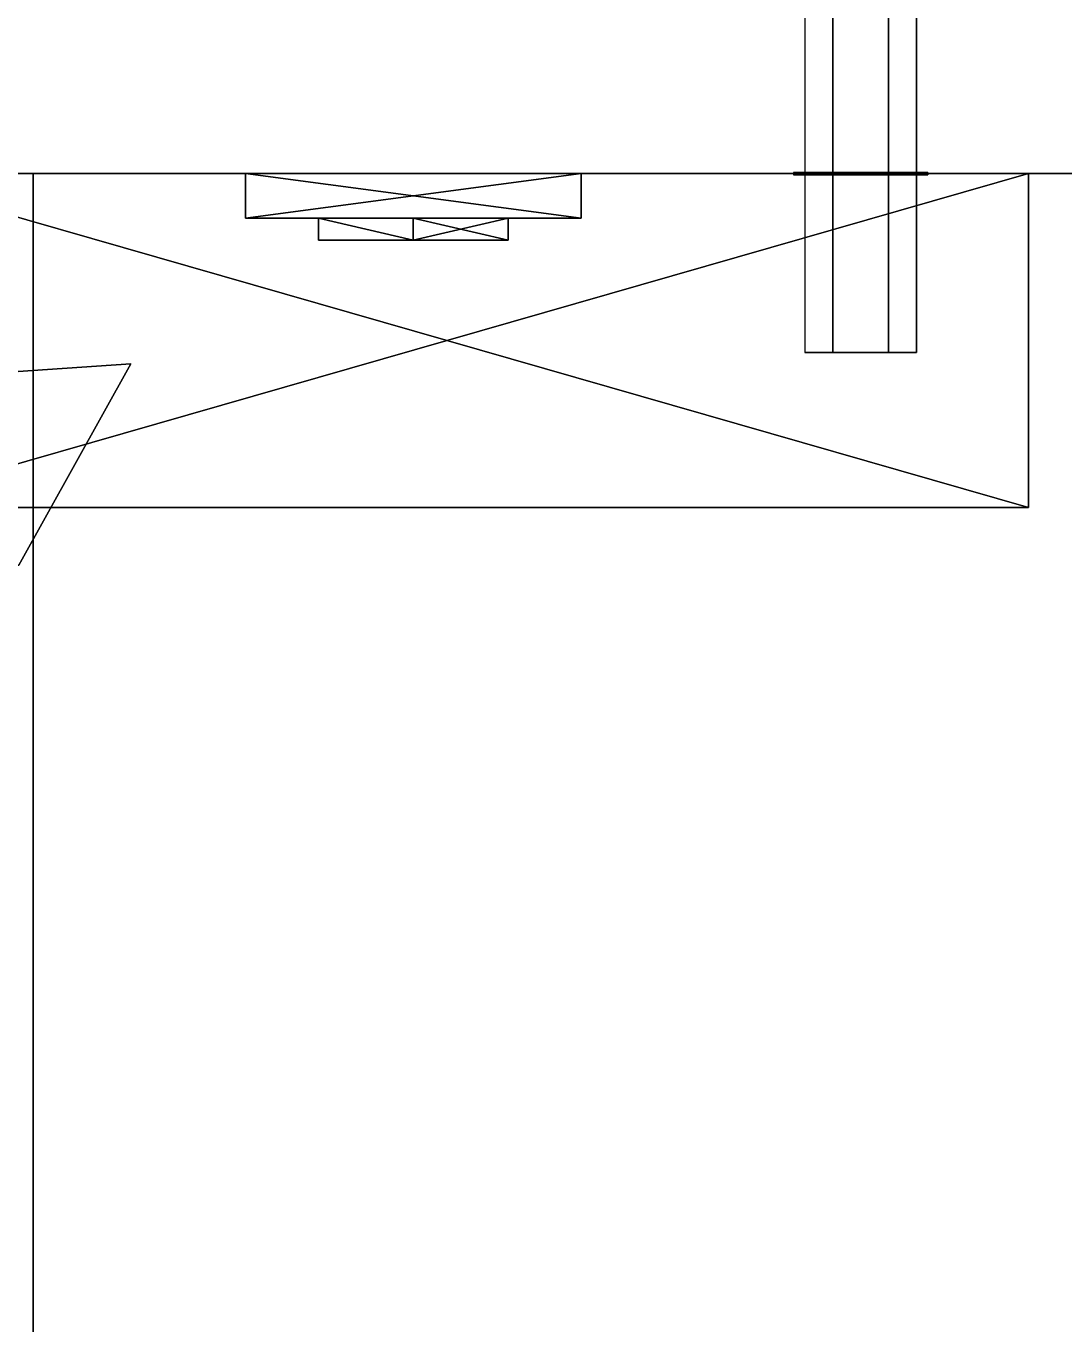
# Model space of a CAD drawing. Extents: x 0 to 4068, y -150 to 4325.
# Drawn here: x 3537.7 to 3584.1, y 839.6 to 897.6 of the extents above; entities that cross this region are included whole.
import ezdxf

# ---------------------------------------------------------------- set-up
doc = ezdxf.new("R2010")
doc.units = 0
for name, color, linetype in [('LAYER0', 7, 'CONTINUOUS'), ('LAYER100', 253, 'CONTINUOUS'), ('LAYER102', 253, 'CONTINUOUS'), ('LAYER103', 253, 'CONTINUOUS'), ('LAYER105', 253, 'CONTINUOUS'), ('LAYER197', 7, 'CONTINUOUS'), ('LAYER199', 7, 'CONTINUOUS'), ('LAYER239', 7, 'CONTINUOUS'), ('LAYER241', 7, 'CONTINUOUS'), ('LAYER244', 254, 'CONTINUOUS'), ('LAYER257', 253, 'CONTINUOUS'), ('LAYER259', 253, 'CONTINUOUS'), ('LAYER260', 253, 'CONTINUOUS'), ('LAYER262', 253, 'CONTINUOUS'), ('LAYER411', 45, 'CONTINUOUS'), ('LAYER42', 7, 'CONTINUOUS'), ('LAYER44', 7, 'CONTINUOUS'), ('LAYER46', 7, 'CONTINUOUS'), ('LAYER824', 45, 'CONTINUOUS'), ('LAYER825', 45, 'CONTINUOUS'), ('LAYER84', 7, 'CONTINUOUS'), ('LAYER87', 254, 'CONTINUOUS')]:
    doc.layers.add(name, color=color, linetype=linetype)

msp = doc.modelspace()

# ---------------------------------------------------------------- linework, layer by layer
at = {"layer": 'LAYER0', "invisible_edges": 1}
for points in [[(4068, 4325, -5), (0, -150, -5), (0, 4325, -5), (4068, 4325, -5)], [(0, -150, -5), (4068, 4325, -5), (4068, -150, -5), (0, -150, -5)], [(4068, -150), (0, 4325), (0, -150), (4068, -150)], [(0, 4325), (4068, -150), (4068, 4325), (0, 4325)]]:
    msp.add_3dface(points, dxfattribs=at)
at = {"layer": 'LAYER100'}
for points in [[(3542.365, 882.4998, 1795.5), (3542.365, 882.4998, 1795.5), (3513, 880.4998, 1795.5), (3542.365, 882.4998, 1795.5)], [(3513, 873.4998, 1795.5), (3513, 880.4998, 1795.5), (3542.365, 882.4998, 1795.5), (3537.365, 873.4998, 1795.5)], [(3537.365, 873.4998, 1810.5), (3542.365, 882.4998, 1810.5), (3513, 880.4998, 1810.5), (3513, 873.4998, 1810.5)]]:
    msp.add_3dface(points, dxfattribs=at)
at = {"layer": 'LAYER102'}
for points in [[(3582.5, 890.9999, 1796.217), (3530.5, 876.0784, 1796.217), (3530.5, 890.9999, 1796.217), (3582.5, 890.9999, 1796.217)], [(3582.5, 876.0784, 1796.217), (3530.5, 876.0784, 1796.217), (3582.5, 890.9999, 1796.217), (3582.5, 876.0784, 1796.217)], [(3530.5, 890.9999, 1809.783), (3582.5, 876.0784, 1809.783), (3582.5, 890.9999, 1809.783), (3530.5, 890.9999, 1809.783)], [(3530.5, 876.0784, 1809.783), (3582.5, 876.0784, 1809.783), (3530.5, 890.9999, 1809.783), (3530.5, 876.0784, 1809.783)], [(3562.5, 890.9999, 1829), (3547.5, 890.9999, 1829), (3547.5, 889.0104, 1829), (3562.5, 890.9999, 1829)], [(3562.5, 889.0104, 1829), (3562.5, 890.9999, 1829), (3547.5, 889.0104, 1829), (3562.5, 889.0104, 1829)], [(3547.5, 890.9999, 1777), (3562.5, 890.9999, 1777), (3562.5, 889.0104, 1777), (3547.5, 890.9999, 1777)], [(3547.5, 889.0104, 1777), (3547.5, 890.9999, 1777), (3562.5, 889.0104, 1777), (3547.5, 889.0104, 1777)], [(3547.5, 889.0104, 1829), (3547.5, 890.9999, 1829), (3547.5, 890.9999, 1777), (3547.5, 889.0104, 1829)], [(3547.5, 889.0104, 1777), (3547.5, 889.0104, 1829), (3547.5, 890.9999, 1777), (3547.5, 889.0104, 1777)], [(3562.5, 890.9999, 1777), (3562.5, 890.9999, 1829), (3562.5, 889.0104, 1829), (3562.5, 890.9999, 1777)], [(3562.5, 889.0104, 1777), (3562.5, 890.9999, 1777), (3562.5, 889.0104, 1829), (3562.5, 889.0104, 1777)], [(3582.5, 890.9999, 1809.783), (3582.5, 876.0784, 1796.217), (3582.5, 890.9999, 1796.217), (3582.5, 890.9999, 1809.783)], [(3582.5, 876.0784, 1809.783), (3582.5, 876.0784, 1796.217), (3582.5, 890.9999, 1809.783), (3582.5, 876.0784, 1809.783)], [(3562.5, 889.0104, 1829), (3547.5, 889.0104, 1829), (3547.5, 889.0104, 1777), (3562.5, 889.0104, 1829)], [(3562.5, 889.0104, 1777), (3562.5, 889.0104, 1829), (3547.5, 889.0104, 1777), (3562.5, 889.0104, 1777)], [(3550.757, 889.0104, 1821.087), (3555, 888.0156, 1816.291), (3550.757, 888.0156, 1821.087), (3550.757, 889.0104, 1821.087)], [(3555, 889.0104, 1816.291), (3555, 888.0156, 1816.291), (3550.757, 889.0104, 1821.087), (3555, 889.0104, 1816.291)], [(3550.757, 889.0104, 1821.087), (3555, 889.0104, 1816.291), (3555, 889.0104, 1825.883), (3550.757, 889.0104, 1821.087)], [(3550.757, 889.0104, 1821.087), (3555, 888.0156, 1825.883), (3555, 889.0104, 1825.883), (3550.757, 889.0104, 1821.087)], [(3550.757, 888.0156, 1821.087), (3555, 888.0156, 1825.883), (3550.757, 889.0104, 1821.087), (3550.757, 888.0156, 1821.087)], [(3550.757, 889.0104, 1784.913), (3555, 888.0156, 1780.117), (3550.757, 888.0156, 1784.913), (3550.757, 889.0104, 1784.913)], [(3555, 889.0104, 1780.117), (3555, 888.0156, 1780.117), (3550.757, 889.0104, 1784.913), (3555, 889.0104, 1780.117)], [(3550.757, 889.0104, 1784.913), (3555, 889.0104, 1780.117), (3555, 889.0104, 1789.709), (3550.757, 889.0104, 1784.913)], [(3550.757, 889.0104, 1784.913), (3555, 888.0156, 1789.709), (3555, 889.0104, 1789.709), (3550.757, 889.0104, 1784.913)], [(3550.757, 888.0156, 1784.913), (3555, 888.0156, 1789.709), (3550.757, 889.0104, 1784.913), (3550.757, 888.0156, 1784.913)], [(3555, 889.0104, 1816.291), (3559.243, 888.0156, 1821.087), (3555, 888.0156, 1816.291), (3555, 889.0104, 1816.291)], [(3559.243, 889.0104, 1821.087), (3559.243, 888.0156, 1821.087), (3555, 889.0104, 1816.291), (3559.243, 889.0104, 1821.087)], [(3559.243, 889.0104, 1821.087), (3555, 888.0156, 1825.883), (3559.243, 888.0156, 1821.087), (3559.243, 889.0104, 1821.087)], [(3555, 889.0104, 1825.883), (3555, 888.0156, 1825.883), (3559.243, 889.0104, 1821.087), (3555, 889.0104, 1825.883)], [(3555, 889.0104, 1816.291), (3559.243, 889.0104, 1821.087), (3555, 889.0104, 1825.883), (3555, 889.0104, 1816.291)], [(3555, 889.0104, 1780.117), (3559.243, 888.0156, 1784.913), (3555, 888.0156, 1780.117), (3555, 889.0104, 1780.117)], [(3559.243, 889.0104, 1784.913), (3559.243, 888.0156, 1784.913), (3555, 889.0104, 1780.117), (3559.243, 889.0104, 1784.913)], [(3559.243, 889.0104, 1784.913), (3555, 888.0156, 1789.709), (3559.243, 888.0156, 1784.913), (3559.243, 889.0104, 1784.913)], [(3555, 889.0104, 1789.709), (3555, 888.0156, 1789.709), (3559.243, 889.0104, 1784.913), (3555, 889.0104, 1789.709)], [(3555, 889.0104, 1780.117), (3559.243, 889.0104, 1784.913), (3555, 889.0104, 1789.709), (3555, 889.0104, 1780.117)], [(3550.757, 888.0156, 1821.087), (3559.243, 888.0156, 1821.087), (3555, 888.0156, 1825.883), (3550.757, 888.0156, 1821.087)], [(3555, 888.0156, 1816.291), (3559.243, 888.0156, 1821.087), (3550.757, 888.0156, 1821.087), (3555, 888.0156, 1816.291)], [(3550.757, 888.0156, 1784.913), (3559.243, 888.0156, 1784.913), (3555, 888.0156, 1789.709), (3550.757, 888.0156, 1784.913)], [(3555, 888.0156, 1780.117), (3559.243, 888.0156, 1784.913), (3550.757, 888.0156, 1784.913), (3555, 888.0156, 1780.117)], [(3582.5, 876.0784, 1796.217), (3530.5, 876.0784, 1809.783), (3530.5, 876.0784, 1796.217), (3582.5, 876.0784, 1796.217)], [(3582.5, 876.0784, 1809.783), (3530.5, 876.0784, 1809.783), (3582.5, 876.0784, 1796.217), (3582.5, 876.0784, 1809.783)]]:
    msp.add_3dface(points, dxfattribs=at)
at = {"layer": 'LAYER103'}
for points in [[(3542.365, 882.4998, 2249.5), (3542.365, 882.4998, 2249.5), (3513, 880.4998, 2249.5), (3542.365, 882.4998, 2249.5)], [(3513, 873.4998, 2249.5), (3513, 880.4998, 2249.5), (3542.365, 882.4998, 2249.5), (3537.365, 873.4998, 2249.5)], [(3537.365, 873.4998, 2264.5), (3542.365, 882.4998, 2264.5), (3513, 880.4998, 2264.5), (3513, 873.4998, 2264.5)]]:
    msp.add_3dface(points, dxfattribs=at)
at = {"layer": 'LAYER105'}
for points in [[(3582.5, 890.9999, 2250.217), (3530.5, 876.0784, 2250.217), (3530.5, 890.9999, 2250.217), (3582.5, 890.9999, 2250.217)], [(3582.5, 876.0784, 2250.217), (3530.5, 876.0784, 2250.217), (3582.5, 890.9999, 2250.217), (3582.5, 876.0784, 2250.217)], [(3530.5, 890.9999, 2263.783), (3582.5, 876.0784, 2263.783), (3582.5, 890.9999, 2263.783), (3530.5, 890.9999, 2263.783)], [(3530.5, 876.0784, 2263.783), (3582.5, 876.0784, 2263.783), (3530.5, 890.9999, 2263.783), (3530.5, 876.0784, 2263.783)], [(3562.5, 890.9999, 2283), (3547.5, 890.9999, 2283), (3547.5, 889.0104, 2283), (3562.5, 890.9999, 2283)], [(3562.5, 889.0104, 2283), (3562.5, 890.9999, 2283), (3547.5, 889.0104, 2283), (3562.5, 889.0104, 2283)], [(3547.5, 890.9999, 2231), (3562.5, 890.9999, 2231), (3562.5, 889.0104, 2231), (3547.5, 890.9999, 2231)], [(3547.5, 889.0104, 2231), (3547.5, 890.9999, 2231), (3562.5, 889.0104, 2231), (3547.5, 889.0104, 2231)], [(3547.5, 889.0104, 2283), (3547.5, 890.9999, 2283), (3547.5, 890.9999, 2231), (3547.5, 889.0104, 2283)], [(3547.5, 889.0104, 2231), (3547.5, 889.0104, 2283), (3547.5, 890.9999, 2231), (3547.5, 889.0104, 2231)], [(3562.5, 890.9999, 2231), (3562.5, 890.9999, 2283), (3562.5, 889.0104, 2283), (3562.5, 890.9999, 2231)], [(3562.5, 889.0104, 2231), (3562.5, 890.9999, 2231), (3562.5, 889.0104, 2283), (3562.5, 889.0104, 2231)], [(3582.5, 890.9999, 2263.783), (3582.5, 876.0784, 2250.217), (3582.5, 890.9999, 2250.217), (3582.5, 890.9999, 2263.783)], [(3582.5, 876.0784, 2263.783), (3582.5, 876.0784, 2250.217), (3582.5, 890.9999, 2263.783), (3582.5, 876.0784, 2263.783)], [(3562.5, 889.0104, 2283), (3547.5, 889.0104, 2283), (3547.5, 889.0104, 2231), (3562.5, 889.0104, 2283)], [(3562.5, 889.0104, 2231), (3562.5, 889.0104, 2283), (3547.5, 889.0104, 2231), (3562.5, 889.0104, 2231)], [(3550.757, 889.0104, 2275.087), (3555, 888.0156, 2270.291), (3550.757, 888.0156, 2275.087), (3550.757, 889.0104, 2275.087)], [(3555, 889.0104, 2270.291), (3555, 888.0156, 2270.291), (3550.757, 889.0104, 2275.087), (3555, 889.0104, 2270.291)], [(3550.757, 889.0104, 2275.087), (3555, 889.0104, 2270.291), (3555, 889.0104, 2279.883), (3550.757, 889.0104, 2275.087)], [(3550.757, 889.0104, 2275.087), (3555, 888.0156, 2279.883), (3555, 889.0104, 2279.883), (3550.757, 889.0104, 2275.087)], [(3550.757, 888.0156, 2275.087), (3555, 888.0156, 2279.883), (3550.757, 889.0104, 2275.087), (3550.757, 888.0156, 2275.087)], [(3550.757, 889.0104, 2238.913), (3555, 888.0156, 2234.117), (3550.757, 888.0156, 2238.913), (3550.757, 889.0104, 2238.913)], [(3555, 889.0104, 2234.117), (3555, 888.0156, 2234.117), (3550.757, 889.0104, 2238.913), (3555, 889.0104, 2234.117)], [(3550.757, 889.0104, 2238.913), (3555, 889.0104, 2234.117), (3555, 889.0104, 2243.709), (3550.757, 889.0104, 2238.913)], [(3550.757, 889.0104, 2238.913), (3555, 888.0156, 2243.709), (3555, 889.0104, 2243.709), (3550.757, 889.0104, 2238.913)], [(3550.757, 888.0156, 2238.913), (3555, 888.0156, 2243.709), (3550.757, 889.0104, 2238.913), (3550.757, 888.0156, 2238.913)], [(3555, 889.0104, 2270.291), (3559.243, 888.0156, 2275.087), (3555, 888.0156, 2270.291), (3555, 889.0104, 2270.291)], [(3559.243, 889.0104, 2275.087), (3559.243, 888.0156, 2275.087), (3555, 889.0104, 2270.291), (3559.243, 889.0104, 2275.087)], [(3559.243, 889.0104, 2275.087), (3555, 888.0156, 2279.883), (3559.243, 888.0156, 2275.087), (3559.243, 889.0104, 2275.087)], [(3555, 889.0104, 2279.883), (3555, 888.0156, 2279.883), (3559.243, 889.0104, 2275.087), (3555, 889.0104, 2279.883)], [(3555, 889.0104, 2270.291), (3559.243, 889.0104, 2275.087), (3555, 889.0104, 2279.883), (3555, 889.0104, 2270.291)], [(3555, 889.0104, 2234.117), (3559.243, 888.0156, 2238.913), (3555, 888.0156, 2234.117), (3555, 889.0104, 2234.117)], [(3559.243, 889.0104, 2238.913), (3559.243, 888.0156, 2238.913), (3555, 889.0104, 2234.117), (3559.243, 889.0104, 2238.913)], [(3559.243, 889.0104, 2238.913), (3555, 888.0156, 2243.709), (3559.243, 888.0156, 2238.913), (3559.243, 889.0104, 2238.913)], [(3555, 889.0104, 2243.709), (3555, 888.0156, 2243.709), (3559.243, 889.0104, 2238.913), (3555, 889.0104, 2243.709)], [(3555, 889.0104, 2234.117), (3559.243, 889.0104, 2238.913), (3555, 889.0104, 2243.709), (3555, 889.0104, 2234.117)], [(3550.757, 888.0156, 2275.087), (3559.243, 888.0156, 2275.087), (3555, 888.0156, 2279.883), (3550.757, 888.0156, 2275.087)], [(3555, 888.0156, 2270.291), (3559.243, 888.0156, 2275.087), (3550.757, 888.0156, 2275.087), (3555, 888.0156, 2270.291)], [(3550.757, 888.0156, 2238.913), (3559.243, 888.0156, 2238.913), (3555, 888.0156, 2243.709), (3550.757, 888.0156, 2238.913)], [(3555, 888.0156, 2234.117), (3559.243, 888.0156, 2238.913), (3550.757, 888.0156, 2238.913), (3555, 888.0156, 2234.117)], [(3582.5, 876.0784, 2250.217), (3530.5, 876.0784, 2263.783), (3530.5, 876.0784, 2250.217), (3582.5, 876.0784, 2250.217)], [(3582.5, 876.0784, 2263.783), (3530.5, 876.0784, 2263.783), (3582.5, 876.0784, 2250.217), (3582.5, 876.0784, 2263.783)]]:
    msp.add_3dface(points, dxfattribs=at)
at = {"layer": 'LAYER197', "invisible_edges": 1}
for points in [[(3518, 891, 169), (3918, 0, 169), (3918, 891, 169), (3518, 891, 169)], [(3918, 0, 169), (3518, 891, 169), (3518, 0, 169), (3918, 0, 169)], [(3918, 891, 151), (3518, 891, 169), (3918, 891, 169), (3918, 891, 151)], [(3518, 891, 169), (3918, 891, 151), (3518, 891, 151), (3518, 891, 169)], [(3518, 0, 151), (3918, 891, 151), (3918, 0, 151), (3518, 0, 151)], [(3918, 891, 151), (3518, 0, 151), (3518, 891, 151), (3918, 891, 151)]]:
    msp.add_3dface(points, dxfattribs=at)
at = {"layer": 'LAYER199', "invisible_edges": 1}
for points in [[(3918, 909, 150), (3518, 891, 150), (3518, 909, 150), (3918, 909, 150)], [(3518, 891, 150), (3918, 909, 150), (3918, 891, 150), (3518, 891, 150)], [(3918, 891, 875), (3518, 909, 875), (3518, 891, 875), (3918, 891, 875)], [(3518, 909, 875), (3918, 891, 875), (3918, 909, 875), (3518, 909, 875)], [(3918, 891, 875), (3518, 891, 150), (3918, 891, 150), (3918, 891, 875)], [(3518, 891, 150), (3918, 891, 875), (3518, 891, 875), (3518, 891, 150)]]:
    msp.add_3dface(points, dxfattribs=at)
at = {"layer": 'LAYER239', "invisible_edges": 1}
for points in [[(3599, 18, 856.5), (3519, 891, 856.5), (3599, 891, 856.5), (3599, 18, 856.5)], [(3519, 891, 856.5), (3599, 18, 856.5), (3519, 18, 856.5), (3519, 891, 856.5)], [(3599, 891, 874.5), (3519, 891, 856.5), (3519, 891, 874.5), (3599, 891, 874.5)], [(3519, 891, 856.5), (3599, 891, 874.5), (3599, 891, 856.5), (3519, 891, 856.5)], [(3519, 18, 874.5), (3599, 891, 874.5), (3519, 891, 874.5), (3519, 18, 874.5)], [(3599, 891, 874.5), (3519, 18, 874.5), (3599, 18, 874.5), (3599, 891, 874.5)]]:
    msp.add_3dface(points, dxfattribs=at)
at = {"layer": 'LAYER241'}
for points, invisible_edges in [([(3893.4, 891, 503.5), (3798, 138, 503.5), (3538, 891, 503.5), (3893.4, 891, 503.5)], 3), ([(3538, 891, 503.5), (3798, 138, 503.5), (3538, 380, 503.5), (3538, 891, 503.5)], 3), ([(3538, 891, 521.5), (3893.4, 891, 503.5), (3538, 891, 503.5), (3538, 891, 521.5)], 1), ([(3893.4, 891, 503.5), (3538, 891, 521.5), (3893.4, 891, 521.5), (3893.4, 891, 503.5)], 1), ([(3538, 380, 503.5), (3538, 891, 521.5), (3538, 891, 503.5), (3538, 380, 503.5)], 1), ([(3538, 891, 521.5), (3538, 380, 503.5), (3538, 380, 521.5), (3538, 891, 521.5)], 1), ([(3538, 891, 521.5), (3893.4, 138, 521.5), (3893.4, 891, 521.5), (3538, 891, 521.5)], 1), ([(3893.4, 138, 521.5), (3538, 891, 521.5), (3798, 138, 521.5), (3893.4, 138, 521.5)], 3), ([(3798, 138, 521.5), (3538, 891, 521.5), (3798, 24.6, 521.5), (3798, 138, 521.5)], 3), ([(3798, 24.6, 521.5), (3538, 891, 521.5), (3538, 380, 521.5), (3798, 24.6, 521.5)], 5)]:
    msp.add_3dface(points, dxfattribs=dict(at, invisible_edges=invisible_edges))
at = {"layer": 'LAYER244'}
for points in [[(3578, 891.05, 501), (3572, 891.05, 501), (3573.5, 891.05, 503.5981), (3576.5, 891.05, 503.5981)], [(3578, 891.05, 501), (3572, 891.05, 501), (3573.5, 891.05, 498.4019), (3576.5, 891.05, 498.4019)], [(3578, 890.95, 501), (3572, 890.95, 501), (3573.5, 890.95, 503.5981), (3576.5, 890.95, 503.5981)], [(3578, 890.95, 501), (3572, 890.95, 501), (3573.5, 890.95, 498.4019), (3576.5, 890.95, 498.4019)], [(3572.5, 883, 501), (3577.5, 883, 501), (3576.25, 883, 503.165), (3573.75, 883, 503.165)], [(3572.5, 883, 501), (3573.75, 883, 498.8349), (3576.25, 883, 498.8349), (3577.5, 883, 501)]]:
    msp.add_3dface(points, dxfattribs=at)
at = {"layer": 'LAYER257'}
for points in [[(3542.365, 882.5, 245.5), (3542.365, 882.5, 245.5), (3513, 880.5, 245.5), (3542.365, 882.5, 245.5)], [(3513, 873.5, 245.5), (3513, 880.5, 245.5), (3542.365, 882.5, 245.5), (3537.365, 873.5, 245.5)], [(3537.365, 873.5, 260.5), (3542.365, 882.5, 260.5), (3513, 880.5, 260.5), (3513, 873.5, 260.5)]]:
    msp.add_3dface(points, dxfattribs=at)
at = {"layer": 'LAYER259'}
for points in [[(3582.5, 891, 246.2174), (3530.5, 876.0786, 246.2174), (3530.5, 891, 246.2174), (3582.5, 891, 246.2174)], [(3582.5, 876.0786, 246.2174), (3530.5, 876.0786, 246.2174), (3582.5, 891, 246.2174), (3582.5, 876.0786, 246.2174)], [(3530.5, 891, 259.7826), (3582.5, 876.0786, 259.7826), (3582.5, 891, 259.7826), (3530.5, 891, 259.7826)], [(3530.5, 876.0786, 259.7826), (3582.5, 876.0786, 259.7826), (3530.5, 891, 259.7826), (3530.5, 876.0786, 259.7826)], [(3562.5, 891, 279), (3547.5, 891, 279), (3547.5, 889.0105, 279), (3562.5, 891, 279)], [(3562.5, 889.0105, 279), (3562.5, 891, 279), (3547.5, 889.0105, 279), (3562.5, 889.0105, 279)], [(3547.5, 891, 227), (3562.5, 891, 227), (3562.5, 889.0105, 227), (3547.5, 891, 227)], [(3547.5, 889.0105, 227), (3547.5, 891, 227), (3562.5, 889.0105, 227), (3547.5, 889.0105, 227)], [(3547.5, 889.0105, 279), (3547.5, 891, 279), (3547.5, 891, 227), (3547.5, 889.0105, 279)], [(3547.5, 889.0105, 227), (3547.5, 889.0105, 279), (3547.5, 891, 227), (3547.5, 889.0105, 227)], [(3562.5, 891, 227), (3562.5, 891, 279), (3562.5, 889.0105, 279), (3562.5, 891, 227)], [(3562.5, 889.0105, 227), (3562.5, 891, 227), (3562.5, 889.0105, 279), (3562.5, 889.0105, 227)], [(3582.5, 891, 259.7826), (3582.5, 876.0786, 246.2174), (3582.5, 891, 246.2174), (3582.5, 891, 259.7826)], [(3582.5, 876.0786, 259.7826), (3582.5, 876.0786, 246.2174), (3582.5, 891, 259.7826), (3582.5, 876.0786, 259.7826)], [(3562.5, 889.0105, 279), (3547.5, 889.0105, 279), (3547.5, 889.0105, 227), (3562.5, 889.0105, 279)], [(3562.5, 889.0105, 227), (3562.5, 889.0105, 279), (3547.5, 889.0105, 227), (3562.5, 889.0105, 227)], [(3550.757, 889.0105, 271.0869), (3555, 888.0157, 266.2909), (3550.757, 888.0157, 271.0869), (3550.757, 889.0105, 271.0869)], [(3555, 889.0105, 266.2909), (3555, 888.0157, 266.2909), (3550.757, 889.0105, 271.0869), (3555, 889.0105, 266.2909)], [(3550.757, 889.0105, 271.0869), (3555, 889.0105, 266.2909), (3555, 889.0105, 275.883), (3550.757, 889.0105, 271.0869)], [(3550.757, 889.0105, 271.0869), (3555, 888.0157, 275.883), (3555, 889.0105, 275.883), (3550.757, 889.0105, 271.0869)], [(3550.757, 888.0157, 271.0869), (3555, 888.0157, 275.883), (3550.757, 889.0105, 271.0869), (3550.757, 888.0157, 271.0869)], [(3550.757, 889.0105, 234.913), (3555, 888.0157, 230.117), (3550.757, 888.0157, 234.913), (3550.757, 889.0105, 234.913)], [(3555, 889.0105, 230.117), (3555, 888.0157, 230.117), (3550.757, 889.0105, 234.913), (3555, 889.0105, 230.117)], [(3550.757, 889.0105, 234.913), (3555, 889.0105, 230.117), (3555, 889.0105, 239.7091), (3550.757, 889.0105, 234.913)], [(3550.757, 889.0105, 234.913), (3555, 888.0157, 239.7091), (3555, 889.0105, 239.7091), (3550.757, 889.0105, 234.913)], [(3550.757, 888.0157, 234.913), (3555, 888.0157, 239.7091), (3550.757, 889.0105, 234.913), (3550.757, 888.0157, 234.913)], [(3555, 889.0105, 266.2909), (3559.243, 888.0157, 271.0869), (3555, 888.0157, 266.2909), (3555, 889.0105, 266.2909)], [(3559.243, 889.0105, 271.0869), (3559.243, 888.0157, 271.0869), (3555, 889.0105, 266.2909), (3559.243, 889.0105, 271.0869)], [(3559.243, 889.0105, 271.0869), (3555, 888.0157, 275.883), (3559.243, 888.0157, 271.0869), (3559.243, 889.0105, 271.0869)], [(3555, 889.0105, 275.883), (3555, 888.0157, 275.883), (3559.243, 889.0105, 271.0869), (3555, 889.0105, 275.883)], [(3555, 889.0105, 266.2909), (3559.243, 889.0105, 271.0869), (3555, 889.0105, 275.883), (3555, 889.0105, 266.2909)], [(3555, 889.0105, 230.117), (3559.243, 888.0157, 234.913), (3555, 888.0157, 230.117), (3555, 889.0105, 230.117)], [(3559.243, 889.0105, 234.913), (3559.243, 888.0157, 234.913), (3555, 889.0105, 230.117), (3559.243, 889.0105, 234.913)], [(3559.243, 889.0105, 234.913), (3555, 888.0157, 239.7091), (3559.243, 888.0157, 234.913), (3559.243, 889.0105, 234.913)], [(3555, 889.0105, 239.7091), (3555, 888.0157, 239.7091), (3559.243, 889.0105, 234.913), (3555, 889.0105, 239.7091)], [(3555, 889.0105, 230.117), (3559.243, 889.0105, 234.913), (3555, 889.0105, 239.7091), (3555, 889.0105, 230.117)], [(3550.757, 888.0157, 271.0869), (3559.243, 888.0157, 271.0869), (3555, 888.0157, 275.883), (3550.757, 888.0157, 271.0869)], [(3555, 888.0157, 266.2909), (3559.243, 888.0157, 271.0869), (3550.757, 888.0157, 271.0869), (3555, 888.0157, 266.2909)], [(3550.757, 888.0157, 234.913), (3559.243, 888.0157, 234.913), (3555, 888.0157, 239.7091), (3550.757, 888.0157, 234.913)], [(3555, 888.0157, 230.117), (3559.243, 888.0157, 234.913), (3550.757, 888.0157, 234.913), (3555, 888.0157, 230.117)], [(3582.5, 876.0786, 246.2174), (3530.5, 876.0786, 259.7826), (3530.5, 876.0786, 246.2174), (3582.5, 876.0786, 246.2174)], [(3582.5, 876.0786, 259.7826), (3530.5, 876.0786, 259.7826), (3582.5, 876.0786, 246.2174), (3582.5, 876.0786, 259.7826)]]:
    msp.add_3dface(points, dxfattribs=at)
at = {"layer": 'LAYER260'}
for points in [[(3542.365, 882.5, 764.5), (3542.365, 882.5, 764.5), (3513, 880.5, 764.5), (3542.365, 882.5, 764.5)], [(3513, 873.5, 764.5), (3513, 880.5, 764.5), (3542.365, 882.5, 764.5), (3537.365, 873.5, 764.5)], [(3537.365, 873.5, 779.5), (3542.365, 882.5, 779.5), (3513, 880.5, 779.5), (3513, 873.5, 779.5)]]:
    msp.add_3dface(points, dxfattribs=at)
at = {"layer": 'LAYER262'}
for points in [[(3582.5, 891, 765.2174), (3530.5, 876.0786, 765.2174), (3530.5, 891, 765.2174), (3582.5, 891, 765.2174)], [(3582.5, 876.0786, 765.2174), (3530.5, 876.0786, 765.2174), (3582.5, 891, 765.2174), (3582.5, 876.0786, 765.2174)], [(3530.5, 891, 778.7826), (3582.5, 876.0786, 778.7826), (3582.5, 891, 778.7826), (3530.5, 891, 778.7826)], [(3530.5, 876.0786, 778.7826), (3582.5, 876.0786, 778.7826), (3530.5, 891, 778.7826), (3530.5, 876.0786, 778.7826)], [(3562.5, 891, 798), (3547.5, 891, 798), (3547.5, 889.0105, 798), (3562.5, 891, 798)], [(3562.5, 889.0105, 798), (3562.5, 891, 798), (3547.5, 889.0105, 798), (3562.5, 889.0105, 798)], [(3547.5, 891, 746), (3562.5, 891, 746), (3562.5, 889.0105, 746), (3547.5, 891, 746)], [(3547.5, 889.0105, 746), (3547.5, 891, 746), (3562.5, 889.0105, 746), (3547.5, 889.0105, 746)], [(3547.5, 889.0105, 798), (3547.5, 891, 798), (3547.5, 891, 746), (3547.5, 889.0105, 798)], [(3547.5, 889.0105, 746), (3547.5, 889.0105, 798), (3547.5, 891, 746), (3547.5, 889.0105, 746)], [(3562.5, 891, 746), (3562.5, 891, 798), (3562.5, 889.0105, 798), (3562.5, 891, 746)], [(3562.5, 889.0105, 746), (3562.5, 891, 746), (3562.5, 889.0105, 798), (3562.5, 889.0105, 746)], [(3582.5, 891, 778.7826), (3582.5, 876.0786, 765.2174), (3582.5, 891, 765.2174), (3582.5, 891, 778.7826)], [(3582.5, 876.0786, 778.7826), (3582.5, 876.0786, 765.2174), (3582.5, 891, 778.7826), (3582.5, 876.0786, 778.7826)], [(3562.5, 889.0105, 798), (3547.5, 889.0105, 798), (3547.5, 889.0105, 746), (3562.5, 889.0105, 798)], [(3562.5, 889.0105, 746), (3562.5, 889.0105, 798), (3547.5, 889.0105, 746), (3562.5, 889.0105, 746)], [(3550.757, 889.0105, 790.087), (3555, 888.0157, 785.291), (3550.757, 888.0157, 790.087), (3550.757, 889.0105, 790.087)], [(3555, 889.0105, 785.291), (3555, 888.0157, 785.291), (3550.757, 889.0105, 790.087), (3555, 889.0105, 785.291)], [(3550.757, 889.0105, 790.087), (3555, 889.0105, 785.291), (3555, 889.0105, 794.883), (3550.757, 889.0105, 790.087)], [(3550.757, 889.0105, 790.087), (3555, 888.0157, 794.883), (3555, 889.0105, 794.883), (3550.757, 889.0105, 790.087)], [(3550.757, 888.0157, 790.087), (3555, 888.0157, 794.883), (3550.757, 889.0105, 790.087), (3550.757, 888.0157, 790.087)], [(3550.757, 889.0105, 753.913), (3555, 888.0157, 749.117), (3550.757, 888.0157, 753.913), (3550.757, 889.0105, 753.913)], [(3555, 889.0105, 749.117), (3555, 888.0157, 749.117), (3550.757, 889.0105, 753.913), (3555, 889.0105, 749.117)], [(3550.757, 889.0105, 753.913), (3555, 889.0105, 749.117), (3555, 889.0105, 758.709), (3550.757, 889.0105, 753.913)], [(3550.757, 889.0105, 753.913), (3555, 888.0157, 758.709), (3555, 889.0105, 758.709), (3550.757, 889.0105, 753.913)], [(3550.757, 888.0157, 753.913), (3555, 888.0157, 758.709), (3550.757, 889.0105, 753.913), (3550.757, 888.0157, 753.913)], [(3555, 889.0105, 785.291), (3559.243, 888.0157, 790.087), (3555, 888.0157, 785.291), (3555, 889.0105, 785.291)], [(3559.243, 889.0105, 790.087), (3559.243, 888.0157, 790.087), (3555, 889.0105, 785.291), (3559.243, 889.0105, 790.087)], [(3559.243, 889.0105, 790.087), (3555, 888.0157, 794.883), (3559.243, 888.0157, 790.087), (3559.243, 889.0105, 790.087)], [(3555, 889.0105, 794.883), (3555, 888.0157, 794.883), (3559.243, 889.0105, 790.087), (3555, 889.0105, 794.883)], [(3555, 889.0105, 785.291), (3559.243, 889.0105, 790.087), (3555, 889.0105, 794.883), (3555, 889.0105, 785.291)], [(3555, 889.0105, 749.117), (3559.243, 888.0157, 753.913), (3555, 888.0157, 749.117), (3555, 889.0105, 749.117)], [(3559.243, 889.0105, 753.913), (3559.243, 888.0157, 753.913), (3555, 889.0105, 749.117), (3559.243, 889.0105, 753.913)], [(3559.243, 889.0105, 753.913), (3555, 888.0157, 758.709), (3559.243, 888.0157, 753.913), (3559.243, 889.0105, 753.913)], [(3555, 889.0105, 758.709), (3555, 888.0157, 758.709), (3559.243, 889.0105, 753.913), (3555, 889.0105, 758.709)], [(3555, 889.0105, 749.117), (3559.243, 889.0105, 753.913), (3555, 889.0105, 758.709), (3555, 889.0105, 749.117)], [(3550.757, 888.0157, 790.087), (3559.243, 888.0157, 790.087), (3555, 888.0157, 794.883), (3550.757, 888.0157, 790.087)], [(3555, 888.0157, 785.291), (3559.243, 888.0157, 790.087), (3550.757, 888.0157, 790.087), (3555, 888.0157, 785.291)], [(3550.757, 888.0157, 753.913), (3559.243, 888.0157, 753.913), (3555, 888.0157, 758.709), (3550.757, 888.0157, 753.913)], [(3555, 888.0157, 749.117), (3559.243, 888.0157, 753.913), (3550.757, 888.0157, 753.913), (3555, 888.0157, 749.117)], [(3582.5, 876.0786, 765.2174), (3530.5, 876.0786, 778.7826), (3530.5, 876.0786, 765.2174), (3582.5, 876.0786, 765.2174)], [(3582.5, 876.0786, 778.7826), (3530.5, 876.0786, 778.7826), (3582.5, 876.0786, 765.2174), (3582.5, 876.0786, 778.7826)]]:
    msp.add_3dface(points, dxfattribs=at)
at = {"layer": 'LAYER411', "invisible_edges": 1}
for points in [[(3495, 0, 1700), (3918, 909, 1700), (3495, 909, 1700), (3495, 0, 1700)], [(3918, 909, 1700), (3495, 0, 1700), (3918, 0, 1700), (3918, 909, 1700)], [(3918, 0, 1682), (3495, 909, 1682), (3918, 909, 1682), (3918, 0, 1682)], [(3495, 909, 1682), (3918, 0, 1682), (3495, 0, 1682), (3495, 909, 1682)]]:
    msp.add_3dface(points, dxfattribs=at)
at = {"layer": 'LAYER42', "invisible_edges": 1}
for points in [[(3518, 891, 2359), (3918, 0, 2359), (3918, 891, 2359), (3518, 891, 2359)], [(3918, 0, 2359), (3518, 891, 2359), (3518, 0, 2359), (3918, 0, 2359)], [(3918, 891, 2341), (3518, 891, 2359), (3918, 891, 2359), (3918, 891, 2341)], [(3518, 891, 2359), (3918, 891, 2341), (3518, 891, 2341), (3518, 891, 2359)], [(3518, 0, 2341), (3918, 891, 2341), (3918, 0, 2341), (3518, 0, 2341)], [(3918, 891, 2341), (3518, 0, 2341), (3518, 891, 2341), (3918, 891, 2341)]]:
    msp.add_3dface(points, dxfattribs=at)
at = {"layer": 'LAYER44', "invisible_edges": 1}
for points in [[(3518, 891, 1719), (3918, 0, 1719), (3918, 891, 1719), (3518, 891, 1719)], [(3918, 0, 1719), (3518, 891, 1719), (3518, 0, 1719), (3918, 0, 1719)], [(3918, 891, 1701), (3518, 891, 1719), (3918, 891, 1719), (3918, 891, 1701)], [(3518, 891, 1719), (3918, 891, 1701), (3518, 891, 1701), (3518, 891, 1719)], [(3518, 0, 1701), (3918, 891, 1701), (3918, 0, 1701), (3518, 0, 1701)], [(3918, 891, 1701), (3518, 0, 1701), (3518, 891, 1701), (3918, 891, 1701)]]:
    msp.add_3dface(points, dxfattribs=at)
at = {"layer": 'LAYER46', "invisible_edges": 1}
for points in [[(3918, 909, 1700), (3518, 891, 1700), (3518, 909, 1700), (3918, 909, 1700)], [(3518, 891, 1700), (3918, 909, 1700), (3918, 891, 1700), (3518, 891, 1700)], [(3918, 891, 2360), (3518, 909, 2360), (3518, 891, 2360), (3918, 891, 2360)], [(3518, 909, 2360), (3918, 891, 2360), (3918, 909, 2360), (3518, 909, 2360)], [(3918, 891, 2360), (3518, 891, 1700), (3918, 891, 1700), (3918, 891, 2360)], [(3518, 891, 1700), (3918, 891, 2360), (3518, 891, 2360), (3518, 891, 1700)]]:
    msp.add_3dface(points, dxfattribs=at)
at = {"layer": 'LAYER824', "invisible_edges": 1}
for points in [[(3495, 909, 875), (3918, 0, 875), (3495, 0, 875), (3495, 909, 875)], [(3918, 0, 875), (3495, 909, 875), (3918, 909, 875), (3918, 0, 875)], [(3918, 909, 893), (3495, 0, 893), (3918, 0, 893), (3918, 909, 893)], [(3495, 0, 893), (3918, 909, 893), (3495, 909, 893), (3495, 0, 893)]]:
    msp.add_3dface(points, dxfattribs=at)
at = {"layer": 'LAYER825', "invisible_edges": 1}
for points in [[(3495, 891, 893), (3918, 909, 893), (3918, 891, 893), (3495, 891, 893)], [(3918, 909, 893), (3495, 891, 893), (3495, 909, 893), (3918, 909, 893)], [(3495, 909, 1682), (3918, 891, 1682), (3918, 909, 1682), (3495, 909, 1682)], [(3918, 891, 1682), (3495, 909, 1682), (3495, 891, 1682), (3918, 891, 1682)], [(3918, 891, 1682), (3495, 891, 893), (3918, 891, 893), (3918, 891, 1682)], [(3495, 891, 893), (3918, 891, 1682), (3495, 891, 1682), (3495, 891, 893)]]:
    msp.add_3dface(points, dxfattribs=at)
at = {"layer": 'LAYER84'}
for points, invisible_edges in [([(3893.4, 891, 2021), (3798, 138, 2021), (3538, 891, 2021), (3893.4, 891, 2021)], 3), ([(3538, 891, 2021), (3798, 138, 2021), (3538, 380, 2021), (3538, 891, 2021)], 3), ([(3538, 891, 2039), (3893.4, 891, 2021), (3538, 891, 2021), (3538, 891, 2039)], 1), ([(3893.4, 891, 2021), (3538, 891, 2039), (3893.4, 891, 2039), (3893.4, 891, 2021)], 1), ([(3538, 380, 2021), (3538, 891, 2039), (3538, 891, 2021), (3538, 380, 2021)], 1), ([(3538, 891, 2039), (3538, 380, 2021), (3538, 380, 2039), (3538, 891, 2039)], 1), ([(3538, 891, 2039), (3893.4, 138, 2039), (3893.4, 891, 2039), (3538, 891, 2039)], 1), ([(3893.4, 138, 2039), (3538, 891, 2039), (3798, 138, 2039), (3893.4, 138, 2039)], 3), ([(3798, 138, 2039), (3538, 891, 2039), (3798, 24.6, 2039), (3798, 138, 2039)], 3), ([(3798, 24.6, 2039), (3538, 891, 2039), (3538, 380, 2039), (3798, 24.6, 2039)], 5)]:
    msp.add_3dface(points, dxfattribs=dict(at, invisible_edges=invisible_edges))
at = {"layer": 'LAYER87'}
for points in [[(3578, 891.05, 2018.5), (3572, 891.05, 2018.5), (3573.5, 891.05, 2021.098), (3576.5, 891.05, 2021.098)], [(3578, 891.05, 2018.5), (3572, 891.05, 2018.5), (3573.5, 891.05, 2015.902), (3576.5, 891.05, 2015.902)], [(3578, 890.95, 2018.5), (3572, 890.95, 2018.5), (3573.5, 890.95, 2021.098), (3576.5, 890.95, 2021.098)], [(3578, 890.95, 2018.5), (3572, 890.95, 2018.5), (3573.5, 890.95, 2015.902), (3576.5, 890.95, 2015.902)], [(3572.5, 883, 2018.5), (3577.5, 883, 2018.5), (3576.25, 883, 2020.665), (3573.75, 883, 2020.665)], [(3572.5, 883, 2018.5), (3573.75, 883, 2016.335), (3576.25, 883, 2016.335), (3577.5, 883, 2018.5)]]:
    msp.add_3dface(points, dxfattribs=at)

# ---------------------------------------------------------------- meshes
at = {"layer": 'LAYER244'}
mesh = msp.add_polymesh((2, 6), dxfattribs=dict(at, n_close=True))
for k, corner in enumerate([(3572.5, 883, 501), (3573.75, 883, 503.165), (3576.25, 883, 503.165), (3577.5, 883, 501), (3576.25, 883, 498.8349), (3573.75, 883, 498.8349), (3572.5, 899, 501), (3573.75, 899, 503.165), (3576.25, 899, 503.165), (3577.5, 899, 501), (3576.25, 899, 498.8349), (3573.75, 899, 498.8349)]):
    mesh.set_mesh_vertex(divmod(k, 6), corner)
mesh = msp.add_polymesh((2, 6), dxfattribs=dict(at, n_close=True))
for k, corner in enumerate([(3572, 890.95, 501), (3573.5, 890.95, 503.5981), (3576.5, 890.95, 503.5981), (3578, 890.95, 501), (3576.5, 890.95, 498.4019), (3573.5, 890.95, 498.4019), (3572, 891.05, 501), (3573.5, 891.05, 503.5981), (3576.5, 891.05, 503.5981), (3578, 891.05, 501), (3576.5, 891.05, 498.4019), (3573.5, 891.05, 498.4019)]):
    mesh.set_mesh_vertex(divmod(k, 6), corner)
at = {"layer": 'LAYER87'}
mesh = msp.add_polymesh((2, 6), dxfattribs=dict(at, n_close=True))
for k, corner in enumerate([(3572.5, 883, 2018.5), (3573.75, 883, 2020.665), (3576.25, 883, 2020.665), (3577.5, 883, 2018.5), (3576.25, 883, 2016.335), (3573.75, 883, 2016.335), (3572.5, 899, 2018.5), (3573.75, 899, 2020.665), (3576.25, 899, 2020.665), (3577.5, 899, 2018.5), (3576.25, 899, 2016.335), (3573.75, 899, 2016.335)]):
    mesh.set_mesh_vertex(divmod(k, 6), corner)
mesh = msp.add_polymesh((2, 6), dxfattribs=dict(at, n_close=True))
for k, corner in enumerate([(3572, 890.95, 2018.5), (3573.5, 890.95, 2021.098), (3576.5, 890.95, 2021.098), (3578, 890.95, 2018.5), (3576.5, 890.95, 2015.902), (3573.5, 890.95, 2015.902), (3572, 891.05, 2018.5), (3573.5, 891.05, 2021.098), (3576.5, 891.05, 2021.098), (3578, 891.05, 2018.5), (3576.5, 891.05, 2015.902), (3573.5, 891.05, 2015.902)]):
    mesh.set_mesh_vertex(divmod(k, 6), corner)

doc.saveas('drawing.dxf')
